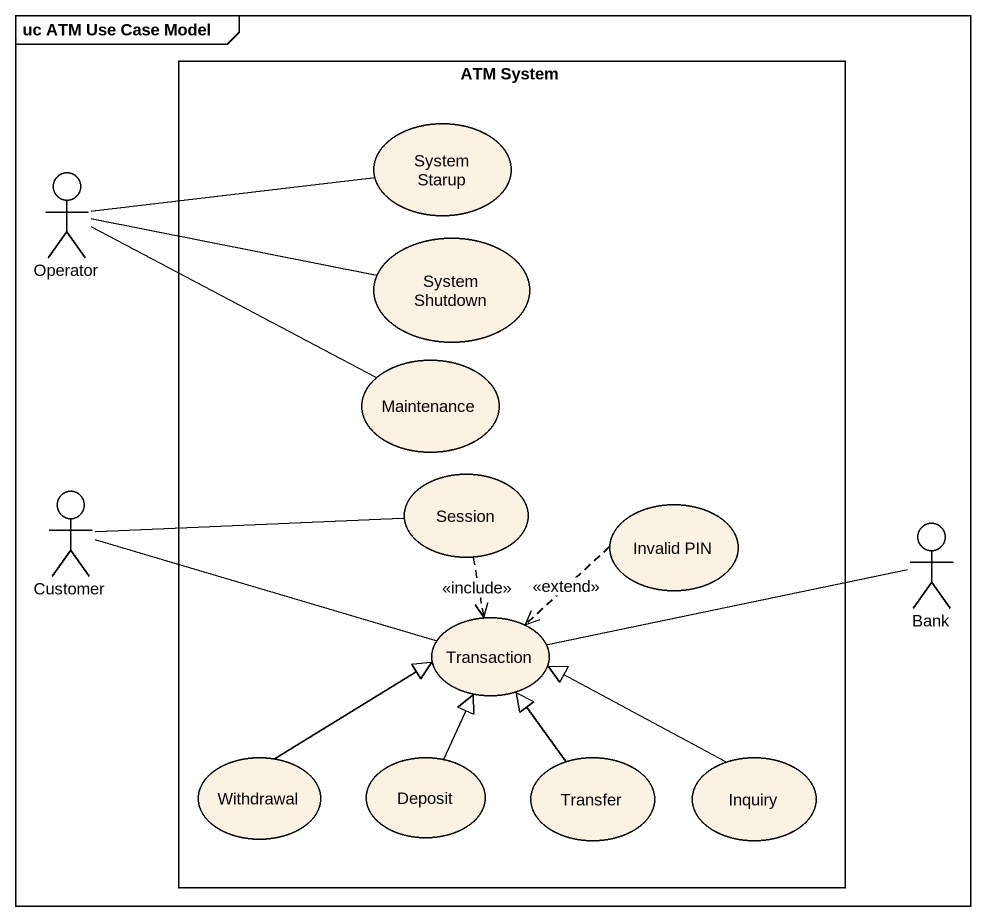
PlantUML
@startuml
mainframe uc ATM Use Case Model
rectangle "ATM System" as ATM_System {
  usecase "System Starup" as System_Starup
  usecase "System Shutdown" as System_Shutdown
  usecase Maintenance
  usecase Session
  usecase "Invalid PIN" as Invalid_PIN
  usecase Transaction
  usecase Withdrawal
  usecase Deposit
  usecase Transfer
  usecase Inquiry
}
actor Operator
actor Customer
actor Bank
Operator -right- System_Starup
Operator -right- System_Shutdown
Operator -right- Maintenance
Session ..> Transaction : <<include>>
Customer -right- Session
Customer -right- Transaction
Invalid_PIN .left.> Transaction : <<extend>>
Bank -left- Transaction
Withdrawal -up-|> Transaction
Deposit -up-|> Transaction
Transfer -up-|> Transaction
Inquiry -left-|> Transaction
@enduml
